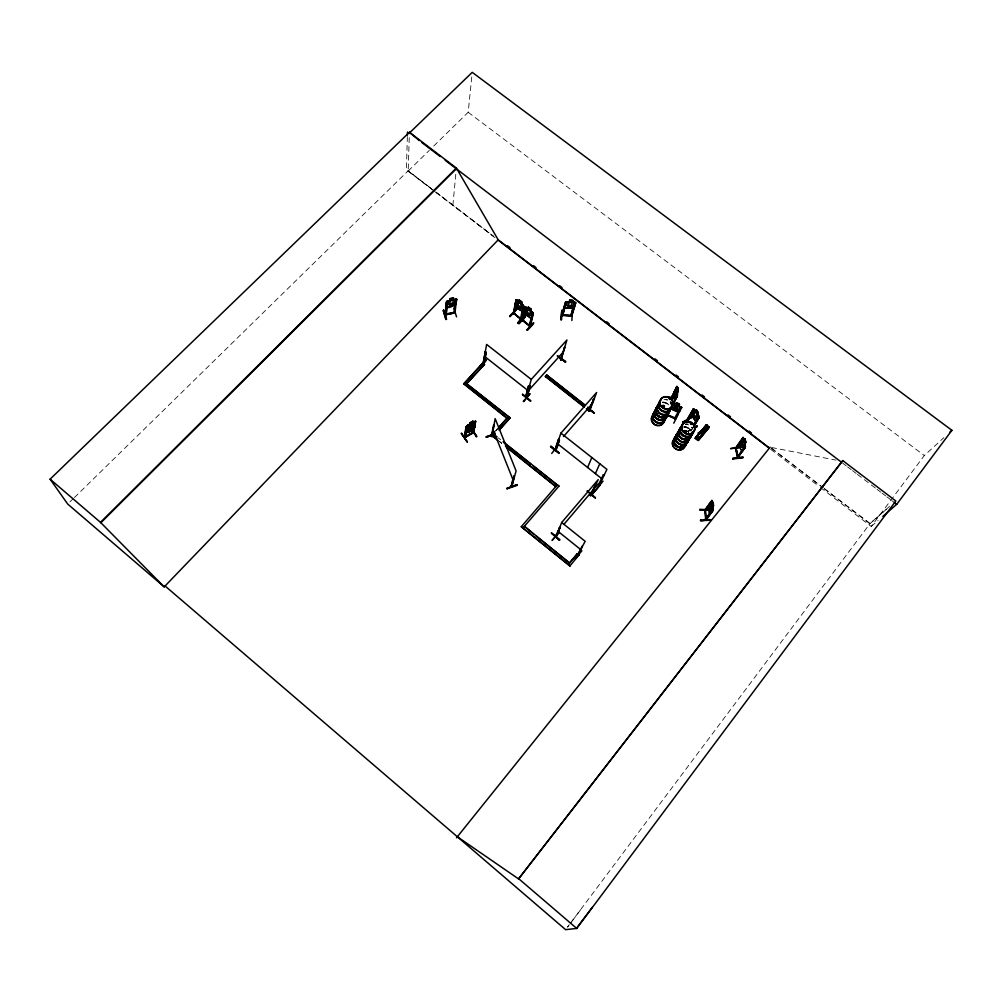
<?xml version="1.0" encoding="UTF-8"?>
<svg xmlns="http://www.w3.org/2000/svg" width="1002" height="1002" viewBox="0 0 1002 1002"><rect width="100%" height="100%" fill="white"/><g stroke="black" fill="none" stroke-linecap="round" stroke-linejoin="round"><path stroke-width="0.75" stroke-dasharray="5 3.75" d="M407.351 136.56L406.374 169.801L435.144 191.745M434.254 191.069L408.177 171.054L409.392 133.028M452.879 205.36L456.148 170.277M433.728 146.029L468.185 112.299L472.067 73.885M692.582 428.58L692.194 427.491L692.82 428.33M691.944 427.629L692.157 427.253M691.205 429.983L688.437 430.873L692.232 428.631M692.745 428.117L691.994 427.716M820.325 487.398L871.226 526.476L924.32 455.534L943.859 437.674M569.349 924.658L567.47 927.163L571.228 922.216M570.276 923.406L869.861 523.77L887.935 507.939M572.167 920.976L580.596 909.816M495.689 430.785L497.668 428.593M495.627 431.11L497.593 428.919M69.965 501.902L73.309 498.62M74.424 497.531L408.19 170.753L434.78 191.157M408.177 171.054L429.294 150.375M889.563 506.398L870.074 523.47L824.408 488.638M871.226 526.476L878.178 520.439M688.437 430.873L692.182 428.843M688.762 431.323L692.42 429.244M685.731 423.959L687.51 424.059M684.053 426.865L685.819 426.977M662.623 402.203L664.376 402.303M771.628 447.518L835.956 460.131M468.185 112.299L924.32 455.534M842.644 463.124L846.327 465.93M847.554 466.869L851.249 469.675M852.477 470.614L856.159 473.432M857.386 474.359L875.823 488.412M877.051 489.352L880.745 492.157M881.973 493.097L885.655 495.902M886.895 496.842L890.578 499.647M891.805 500.587L894.26 502.465M436.384 192.685L493.26 236.071L435.983 192.083M771.34 448.157L823.181 487.698M771.327 448.157L823.055 487.861M824.295 488.801L869.861 523.77M435.494 192.021L495.088 237.762M770.676 449.284L819.085 486.446M498.27 437.861L500.674 439.778M499.372 441.243L501.777 443.16M499.297 441.556L501.701 443.473M667.582 403.743L668.835 404.971M689.05 428.418L691.217 431.161A6.839 6.212 27.6 0 0 684.065 426.877M687.51 431.06L688.762 432.3A6.726 6.112 27.7 0 0 687.447 431.123A6.726 6.1 27.7 0 1 688.637 432.438M687.435 431.173L688.7 432.413M670.413 401.94L671.315 403.43A6.839 6.175 25.1 0 0 670.401 401.952A6.738 6.1 25.1 0 1 671.315 403.28M671.152 401.677L671.265 404.683M671.002 401.965L671.115 404.958M662.547 402.366A6.789 6.15 25.1 0 1 668.747 405.134M662.735 402.14A6.688 6.062 25.1 0 1 668.835 404.858M664.025 399.61A6.726 6.075 25.1 0 1 667.407 400.236M670.15 402.341A6.726 6.075 25.1 0 1 671.027 403.793M665.929 399.284A6.839 6.175 25.1 0 1 667.62 399.811M662.472 402.641A6.688 6.05 25.1 0 1 668.572 405.372M683.978 427.027A6.839 6.2 27.6 0 1 690.215 429.82M684.178 426.814A6.738 6.112 27.6 0 1 691.205 431.023M687.297 424.485A6.764 6.137 27.6 0 0 685.568 424.385A6.789 6.15 27.6 0 1 688.988 424.998M683.903 427.303A6.726 6.1 27.6 0 1 690.027 430.046M685.656 424.109A6.876 6.237 27.6 0 1 687.41 424.222M692.632 428.605A6.764 6.137 27.6 0 0 691.743 427.14A6.789 6.15 27.6 0 1 692.645 428.605"/><path stroke-width="1.5" d="M574.472 303.619L575.411 303.355L574.472 303.619L570.94 315.643M575.411 303.355L571.616 316.156L575.812 302.729L572.43 302.003M570.814 316.006L571.754 315.204M572.455 311.321L571.879 320.502M572.956 308.441L565.015 307.814L572.956 308.441L574.572 306.888L572.893 308.391M573.019 300.487L569.599 300.162L573.019 300.487L572.43 302.103L573.983 302.729L573.131 305.635L571.065 306.75L567.909 306.537L566.568 305.197L567.395 302.291L569.249 301.89L566.819 301.665M574.76 302.203L575.799 302.829M697.066 438.625L697.668 437.962M565.579 302.053L574.697 302.253M562.711 314.603L562.573 315.555L566.193 302.729M569.149 301.727L569.7 300.212M561.007 319.826L561.809 310.37L561.07 319.801M562.786 315.154L561.784 314.641M700.523 520.714L711.169 520.113C709.917 518.284 699.208 522.192 700.611 519.988M711.057 520.351L700.473 520.151M407.401 135.057L407.488 132.039M745.3 447.155L737.585 457.839L745.338 447.243L742.958 437.448L743.622 438.112M419.262 140.556L409.417 132.277L456.361 168.048L498.207 239.841L769.448 448.032M697.141 438.676L697.555 438.262M709.378 505.384L705.27 511.095L704.832 509.955M705.546 509.855L705.571 520.076L712.685 510.707L712.685 506.799M705.37 510.882L705.471 509.78M704.782 510.882L711.783 501.075L705.195 509.968L705.934 520.188L712.547 511.27L712.096 510.319L705.395 519.261L705.571 520.188M697.066 420.903L695.626 421.116L691.167 414.59L691.418 412.361M443.661 310.232L446.516 319.099L445.94 319.475L443.222 310.37L445.953 319.45M455.409 300.074L456.424 300.187L455.509 300.4L454.144 313.037L445.978 313.914L446.09 314.866L447.305 301.89L446.378 302.09L445.063 314.653L455.083 312.812L445.151 314.966L446.742 301.439L456.649 299.197L453.255 299.46L453.543 297.807L450.199 298.546L450.061 300.237L448.445 301.164L448.157 304.094L449.685 304.971L452.779 304.282L454.582 302.654L454.895 299.723L453.292 299.573M446.366 305.71L446.779 301.539M446.303 314.277L446.892 306.073M511.045 485.644C512.235 488.638 510.995 483.252 511.571 486.371M491.143 435.782L492.007 436.546L495.163 418.598L516.093 470.94L511.884 486.033M491.519 436.171L491.281 435.281M491.944 436.446L491.619 435.169L491.681 436.434M456.549 316.845L453.768 307.99M670.852 398.834L671.064 397.506M671.064 397.606L671.453 398.583L671.478 397.543M455.021 312.749L456.536 299.247M456.098 303.531L456.649 299.197M712.885 509.104L712.685 510.707M677.264 395.903L677.189 386.772L677.365 389.127L678.091 387.749M674.346 392.296C675.949 385.419 673.194 398.608 674.596 399.76L677.377 395.903L677.991 387.586L678.241 390.818L675.849 396.729L675.11 393.222L676.575 387.035L677.252 389.127L678.116 387.599M463.801 383.578L507.162 418.31L463.751 383.929L482.964 362.899L484.467 364.49L466.631 383.753L484.53 364.127M706.147 518.76L705.408 519.149L705.984 519.975M465.066 382.513L510.118 417.796L499.196 430.184M705.07 509.742L705.972 520.051M465.429 436.396C464.252 440.392 469.713 424.172 466.105 426.814L464.352 437.323L473.37 432.413L475.211 421.867L474.372 422.33L475.211 421.867M466.105 426.814L464.602 437.649L473.645 432.751L475.549 421.379M466.218 428.931L467.546 427.065L474.572 423.069L475.336 423.971L474.735 427.466L465.667 432.413L466.481 426.288L467.571 425.311M465.767 432.338L466.318 428.894M465.391 437.223L466.945 426.351M464.502 436.897L465.178 436.409M469.925 422.819L469.675 424.259L469.838 422.831L472.957 421.266M471.416 430.86L468.41 432.501L468.66 431.023L467.22 431.424L467.608 429.006L469.299 427.14L473.483 425.812L473.057 428.242L471.479 429.495M479.858 367.133L486.458 359.918L479.883 366.882M603.354 474.773L604.131 475.386L603.354 474.773L598.632 484.505L599.797 484.968L598.745 484.267M472.794 421.266L472.568 422.593L474.71 421.516M471.328 430.873L471.629 429.57M471.266 427.917L476.852 436.546L471.629 429.219L474.084 422.305L472.631 422.694L472.894 421.166M463.751 383.929L482.964 362.899M484.091 364.027L486.108 352.341L485.356 351.752L483.052 363.651L484.179 364.089M486.108 352.341L483.866 364.277L483.127 363.713L486.609 344.412L531.26 379.407L526.225 397.694L527.528 396.742M473.595 426.839L472.656 433.202L473.533 431.975M472.656 433.202L473.783 427.14M474.635 427.503L475.649 421.316L474.597 421.491M486.458 359.918L479.795 367.033M555.045 449.547L555.91 449.046L554.92 449.334M476.338 436.822L471.692 429.194L470.464 428.756L467.696 431.348L469.863 428.806L468.097 428.368L470.514 428.205L473.357 425.499L471.103 428.142L472.794 428.518L471.792 429.069M671.302 398.783L671.478 397.719M671.49 398.458L674.822 392.032M528.693 385.783L525.624 397.293L528.467 386.046L529.745 386.597L530.346 385.92L529.219 386.634L528.467 386.046M526.764 397.143L526.063 396.529M516.105 309.43L509.63 316.381L516.569 309.518M492.057 435.244L486.371 437.123M529.782 325.249C532.012 326.877 527.628 324.686 530.146 326.527M513.287 312.925L521.153 319.124L514.364 313.501L513.287 313.576L516.068 300.036L517.032 300.124L524.008 306.299L521.153 319.563M521.478 318.874L520.364 318.423L521.065 319.575L513.362 313.037M522.142 320.389L523.269 320.778L522.255 319.889M484.242 363.676L483.59 363.037L484.004 364.052M515.228 304.357L516.068 300.036M516.155 300.124L513.613 313.225M520.263 318.924L520.789 318.273M563.976 524.309L598.482 483.665L600.11 484.955L591.393 495.226L589.752 493.923L591.268 495.502C592.696 492.057 587.36 500.599 592.32 491.08M510.068 316.72L516.581 309.53M518.848 301.539L519.174 299.961L521.854 302.04L521.453 303.681M519.261 300.086L518.861 301.74L517.408 301.226L516.807 304.145L517.884 306.412L520.351 308.328L521.954 308.115L522.581 305.222L521.353 303.669L521.754 302.015L519.111 300.036M491.23 435.87L493.786 425.174L491.969 436.584M586.433 408.891L588.85 410.782L589.902 410.244L596.628 392.483L560.92 433.152L555.008 450.023M589.464 410.757L589.815 409.417M493.272 436.759L495.314 434.254M732.838 458.503L743.058 457.062L743.021 457.789L732.913 458.954M732.938 458.365L732.913 459.029M525.424 316.645L519.036 323.696L518.147 322.732M494.587 435.306L497.067 436.897M523.006 310.382L523.908 306.249M554.995 449.197L556.21 449.948L555.847 450.624L559.492 440.141C557.187 439.427 560.494 437.724 558.49 439.803L559.266 440.404L555.697 450.624M526.225 307.301L525.148 307.201L522.255 320.54L525.311 307.213L528.104 308.754M525.01 312.474L523.182 320.715L522.48 319.651M524.56 315.943C510.769 332.226 521.478 315.818 525.499 316.457M561.571 359.23L560.556 359.756L564.715 347.318L560.957 359.893L561.258 358.954M742.945 457.363L732.788 458.478M528.367 307.075L528.029 308.829L526.576 308.315L525.925 311.209L526.977 313.463L529.469 315.38L531.085 315.192L531.749 312.323L530.521 310.77L531.06 309.155L528.367 307.075L528.016 308.629M530.96 309.142L530.697 310.708M527.027 329.908C535.231 319.788 536.483 321.216 527.478 330.247L527.127 329.696M529.357 326.051L532.212 313.626L533.164 313.952L532.438 313.388M531.799 316.118L529.67 325.7M533.164 313.275L530.058 326.464L522.242 320.402M522.33 320.001L530.283 326.226L533.252 313.325L532.388 312.073M522.593 394.262L530.672 400.913M523.282 401.339L529.92 393.824M454.169 312.499L454.971 311.985M445.101 314.202L446.103 313.977M526.852 397.781L530.045 385.695M527.014 396.817L530.346 385.92M700.724 431.637L702.151 432.864M684.529 431.085L684.729 432M685.606 432.05L685.794 431.198M684.203 431.536L685.543 432.451L685.644 430.873M686.094 431.95L685.731 430.785M691.53 424.46L691.017 423.621M690.954 424.122L691.881 423.696M691.969 424.247L691.142 424.021M738.073 457.814L735.944 448.245M737.697 456.549L737.773 457.338M684.178 431.837L684.779 430.609M743.071 437.436L735.443 448.094M735.693 447.944L736.044 449.009L741.317 441.506M511.433 486.609C517.195 467.596 512.047 480.008 511.483 485.181M511.847 486.358L514.064 476.05M669.824 399.535L669.248 398.821L670.075 398.683M670.087 399.547L670.163 398.771L669.837 399.347M662.547 406.06L663.574 407.363M663.199 405.722L663.023 406.962L664.063 406.825M664.389 406.637L664.05 407.313M566.18 303.055L565.253 302.667L561.759 315.492L565.679 302.078M562.573 315.505L565.804 304.107M584.016 407L545.389 376.376L584.128 406.662M561.621 319.613L561.784 310.37M578.58 554.795C575.737 556.423 583.953 544.9 581.974 546.478M578.016 554.407L578.53 554.757L582.212 546.19M585.381 405.246L546.654 374.986L576.789 398.959M516.719 484.755L516.869 485.482L506.849 488.888C512.097 485.569 527.728 481.386 506.636 488.35L506.674 488.412M739.952 443.059C741.392 436.271 738.299 452.666 742.945 450.562M570.702 316.006L572.843 308.804M560.832 359.968L566.932 339.979L531.26 379.407M687.096 419.813L687.798 420.802M521.265 526.726L569.913 565.93L521.265 526.726L557.3 484.843L558.928 486.145L503.092 441.694M522.906 528.041L558.928 486.145M550.925 446.216L559.103 453.017L550.875 446.291M551.714 453.468L557.876 445.639M710.355 513.663L709.454 513.588L708.865 505.622L711.908 500.574M709.003 505.659L709.591 503.467M558.427 439.314L554.945 450.048M555.358 449.735L555.822 450.261M558.84 440.241L555.797 449.147L555.496 448.445M589.427 410.732C587.197 410.332 595.902 396.842 593.146 399.735M593.735 399.059L589.251 410.845L590.103 409.643M588.963 410.632L589.602 409.881L594.061 412.862L588.161 408.302M551.363 533.114L559.517 540.316L551.426 532.939L559.943 539.715M559.129 527.678L559.592 528.505L560.043 527.177L555.471 536.371L556.348 535.181M556.01 536.847L559.467 528.568M556.16 535.306L556.661 535.519M591.005 494.474L598.244 479.582L561.684 522.505L556.035 537.135L555.647 535.832M556.047 536.283L555.935 537.172L559.83 528.229M587.61 467.496L591.831 457.513M675.836 418.26C674.885 416.657 673.707 419.287 675.498 418.949M677.978 414.628L673.795 423.182M667.182 414.452L666.856 415.141L675.398 418.911L681.786 407.551L673.407 403.23M666.956 415.179L667.132 414.314M677.039 408.691L678.404 406.186L675.398 404.846L674.07 407.338L677.051 408.678M670.476 408.716L678.003 411.935M678.417 411.835L675.072 404.094M681.786 407.551L680.834 406.599M577.841 554.757L585.181 541.318L561.684 522.505M675.561 404.307C675.836 400.124 683.94 407.526 676.275 402.954M587.097 491.168L595.438 497.919L587.335 490.88M595.376 473.633L599.76 463.763M701.137 435.745L698.657 438.801L696.803 437.36L698.407 433.803A2.367 0.989 39 0 1 699.609 432.764L700.26 431.737M593.497 488.513L595.564 485.456L594.662 485.932M595.263 485.218L590.641 495.589L591.005 494.575M596.578 489.026L603.054 481.123M599.647 484.83L599.121 483.878L598.783 484.68M599.359 485.143L606.911 469.399L560.92 433.152M600.11 484.955L591.268 495.502M577.215 553.881L578.88 555.208L577.215 553.881L568.247 564.589L577.34 553.63M575.223 558.828L581.886 550.762M590.403 495.226L591.218 494.161M670.776 398.758L676.939 387.048M555.571 536.17L556.148 535.569M667.157 414.803L671.803 405.797M672.605 403.856L677.377 395.903M672.643 404.733L677.365 395.815L672.993 404.745M589.026 410.544L586.558 408.565M522.556 394.475L530.421 401.188M678.692 405.647L679.419 404.294L678.642 405.735L680.007 406.9L678.655 409.392L676.475 409.73L673.494 408.403L672.467 406.624L673.795 404.132L675.649 404.395M675.26 418.949L675.686 418.084M560.531 359.655L561.383 358.541M527.591 396.667L526.701 396.955M682.688 422.356L691.267 417.621L682.8 422.118M696.465 409.993L695.689 411.334L693.346 408.879L686.833 420.063L687.472 421.015L687.347 419.525M693.497 408.929L686.909 420.264L687.41 420.915L693.021 411.509M550.499 446.842L558.828 453.342M687.41 420.915L693.785 410.194L693.259 409.405L693.484 410.357M691.393 417.408L682.663 422.243M697.58 414.039L698.356 412.711L696.415 409.856L695.651 411.183M687.034 419.813L687.572 420.539M696.327 409.906L698.256 412.761L697.392 414.039L698.106 415.905L696.666 418.348L695.087 417.972L693.296 415.329L692.946 412.874L694.373 410.407L695.588 411.384M693.547 425.111L698.169 417.27L699.008 417.897L698.469 417.108M693.847 424.948L696.152 421.028M694.06 425.888L699.171 417.27M693.584 427.015L699.246 417.358L697.492 413.989M491.293 435.419L492.032 436.07M695.225 438.15L706.485 424.861L695.413 438.2L698.381 440.567L709.353 427.203L706.548 424.76L695.2 438.137L698.231 440.304L709.316 426.902L697.981 440.279M702.815 430.747L702.69 431.536M704.005 431.774L704.03 430.822L702.916 430.697M703.504 428.443L706.335 430.497M705.37 426.201L708.201 428.255M684.642 431.774L685.882 431.173M691.242 423.646L691.956 423.821M695.526 438.375L706.548 424.76M561.659 315.079L571.729 315.755M466.155 428.843L467.483 426.977M474.998 424.998L473.758 426.802L466.719 430.672L465.98 429.896M740.804 447.255L730.708 448.483M743.096 437.561L735.894 448.257M735.693 449.184L743.083 438.989L742.883 438.099L742.732 439.039M735.668 449.084L736.044 447.694L735.606 449.134M745.037 438.989L744.035 440.417L743.359 439.202L741.705 441.544L742.069 447.205L743.146 447.844L745.801 442.27L745.037 438.989L744.148 440.241M745.626 442.208L744.899 443.523M737.409 456.937L744.561 446.992L745.125 447.844L744.924 446.942M710.268 510.005L699.872 509.68M737.798 456.862L742.244 450.662M454.895 305.322C459.166 301.063 449.447 309.743 447.092 306.963L446.253 305.748M704.732 510.168L711.908 500.449L712.447 503.605M704.907 511.095L705.082 510.87M713.186 502.328L713.562 505.76L710.881 510.957L710.092 510.143L710.38 504.369L711.921 502.278L712.334 503.605L713.299 502.328L712.46 503.455M461.609 433.165L467.095 441.844M712.723 506.887L713.562 505.76M409.417 132.277L50.1 479.169L100.501 522.368L164.128 586.834L165.017 585.919L565.604 929.656L576.714 928.416L895.838 501L842.77 460.594L518.548 878.904L457.338 836.758M882.812 516.406L896.727 504.332L951.9 430.321L472.23 72.344L409.392 133.028M705.859 519.049L712.472 510.331M710.343 513.538L712.547 510.607M576.375 928.453L592.195 907.449M518.548 878.904L842.77 460.594M456.511 837.797L770.1 447.218M697.818 436.358L695.764 438.563M700.573 433.102L706.974 425.299M700.724 433.302L707.111 425.499M696.565 438.688C696.327 437.26 698.732 438.788 697.417 439.352M697.718 437.649L697.342 438.763M702.051 433.29L701.488 434.204A2.367 0.989 39 0 1 701.049 435.845M708.452 426.501L697.442 439.853L708.865 426.827M701.287 431.912L706.811 425.261M595.438 497.919L590.955 493.723M591.468 494.625L590.817 495.451M569.913 565.93L579.006 554.958M593.935 413.112L588.374 408.152M563.525 436.521L592.382 403.581M588.85 410.782L590.228 409.029L587.798 407.138M735.43 448.232L737.597 457.764M561.145 359.029L560.556 359.756M529.883 393.974L523.733 401.664M565.003 347.544L564.126 347.982M499.272 429.858L510.118 417.796M563.312 351.978L528.304 390.78L484.567 356.399M491.656 435.269L494.7 431.887M498.658 427.491L508.528 416.531L498.583 427.816M491.719 435.707L494.637 432.2M545.288 376.727L546.654 374.986M532.212 317.521L530.947 318.335L524.722 313.501L524.234 311.346L524.798 313.501L530.947 318.335L532.2 317.371M530.283 326.226L523.332 320.465M520.577 318.699L523.044 306.537L524.008 306.863L523.269 306.299M518.134 322.707L524.547 315.705M530.985 309.23L528.304 307.151M518.598 323.345L525.086 316.394M518.973 323.596L525.524 316.469M533.252 313.325L530.597 310.695M526.2 307.226L532.363 312.123M514.214 313.751L513.588 312.749M523.182 305.021L521.428 303.593M516.957 300.199L518.923 301.652M515.141 304.295L515.792 306.387L521.854 311.284C525.411 310.62 516.13 310.044 515.717 306.387L515.216 304.22M498.207 239.841L164.203 586.884L67.735 504.081L50.1 479.169M571.691 316.106L561.784 315.442M594.061 412.849L588.124 408.328M100.501 522.368L456.361 168.048M100.801 522.806L456.298 168.762M466.644 426.351L469.713 424.147M473.658 428.43L474.735 427.466M949.608 432.426L951.9 430.321M703.867 431.9L704.143 431.248M555.91 536.584L556.348 536.446M662.585 405.873L663.299 405.56M662.836 405.71L662.485 406.524M664.201 407.062L663.562 407.476M469.775 424.247L468.172 425.512L467.771 427.967L471.955 426.639L469.136 428.18L468.736 430.597L471.554 429.056M736.044 449.147L737.823 457.338M694.724 427.34L697.141 425.9L694.561 427.478M697.342 426.589L694.887 427.954L697.104 426.213M699.07 417.333L698.832 415.88M695.651 421.228L691.255 414.54M473.445 432.037L464.74 437.21M466.293 427.115L467.132 426.664M663.662 407.075L664.113 406.336M677.953 412.06L679.819 411.121L677.916 411.96L670.626 408.578M674.647 418.097L675.711 418.573M486.396 437.235L491.869 434.83M491.882 434.868L486.195 436.709M486.346 437.085L494.95 434.192M494.136 426.038L493.435 425.286M473.257 432.413L464.765 437.561M472.794 433.177L472.518 432.526M446.203 314.089L453.956 312.336L454.232 312.975M450.136 300.162L446.629 301.439M447.406 302.203L446.378 302.09M447.18 306.888L454.795 305.184M684.717 430.584L685.756 430.785M685.117 430.785L685.769 431.486M685.543 432.338L684.579 432.163M703.742 431.912L703.116 431.95M663.161 405.948L663.913 406.173L663.537 405.56M599.434 485.181L598.72 484.567M526.3 397.731L525.612 397.143M522.618 319.651L522.956 320.953L525.699 308.591L524.96 308.027L525.925 308.353M514.164 313.613L516.556 301.514L515.83 300.951L516.782 301.264M466.644 432.125L465.667 432.413M745.801 442.27L744.924 439.001M745.388 445.639L745.338 447.243M730.571 448.683L740.666 447.468M741.718 450.562L742.933 450.449M711.908 500.449L712.284 501.125M711.483 502.015L711.783 501.075M708.865 505.622L709.566 513.588L710.468 513.55M699.747 509.918L710.243 509.467M699.722 509.342L710.405 509.818M712.547 511.27L712.096 510.319M674.596 399.76L674.308 392.258M677.302 396.642L676.901 395.74M665.892 397.168L674.697 397.543M668.848 397.644L674.822 397.832M668.835 397.807L674.734 397.932M685.293 430.71L684.541 431.724M562.873 314.841L570.802 315.367M517.057 300.212L515.992 300.112L516.982 300.287M687.485 419.575L687.372 420.99M666.931 414.753L675.473 418.573M697.405 439.815L708.727 426.639L697.63 439.903M455.509 299.072L456.561 299.347M658.114 406.06A6.676 6.05 25.2 0 0 658.94 416.331A6.676 6.05 25.2 0 0 668.685 412.386A6.651 6.025 25.2 0 1 659.754 416.644A6.626 5.999 25.2 0 1 656.986 407.075L656.836 407.175M678.154 431.674L678.216 431.699A6.726 6.112 27.7 0 0 681.097 441.431A6.726 6.1 27.7 0 0 690.015 437.135M680.483 407.601L681.235 408.302L680.345 407.902L674.446 418.535L675.736 418.222M667.232 414.603L674.709 417.909M693.346 408.879L694.336 409.342M701.124 431.962L701.964 432.764M421.729 142.434L440.241 156.537M445.189 160.295L841.404 462.185M894.26 502.465L896.727 504.332M507.576 245.766L510.043 247.669M533.578 265.718L536.057 267.622M559.579 285.683L562.059 287.574M606.636 321.792L609.116 323.684M654.932 358.841L657.412 360.745M675.987 374.998L678.467 376.902M701.989 394.951L704.469 396.855M727.991 414.916L730.471 416.807M749.045 431.06L751.525 432.964M497.568 239.666L769.436 448.332M558.828 356.449L565.817 361.785L557.337 355.948M558.59 356.574L565.466 362.185L557.4 355.835M485.118 352.015L485.87 352.591M522.518 394.462L530.747 400.838M579.206 400.85L585.256 405.585M482.901 363.25L484.467 364.49M557.337 443.585L602.377 479.156M466.268 383.465L510.043 418.122M504.219 442.972L530.709 464.051M533.114 465.968L555.985 484.179M491.744 435.169L496.954 439.327M505.396 446.04L555.897 486.634L506.524 447.318M491.681 435.494L498.094 440.604M558.001 531.336L580.997 549.785M533.778 534.191L524.322 526.238L569.562 563.024L536.158 536.12M518.773 878.779L576.714 928.416M664.013 405.785L664.439 406.699M466.018 429.733L466.794 430.584M527.115 329.921L533.54 322.907M673.582 439.79L673.594 439.815A6.626 6.025 27.8 0 0 676.425 449.422A6.626 6.025 27.8 0 0 685.268 445.063M474.547 423.257L475.236 424.034M694.236 409.392L698.682 415.943M687.923 420.577L689.414 422.781M446.341 305.61L447.13 307.063M475.649 421.316L467.533 425.286M475.036 424.848L473.771 426.714M677.277 386.872L676.889 386.246L671.277 398.107M678.103 431.724L678.166 431.787A6.726 6.1 27.7 0 0 681.034 441.556A6.726 6.112 27.7 0 0 690.077 437.022M513.713 476.175L514.076 477.052M492.909 429.332L513.375 480.735M564.527 306.211L565.015 307.915M450.199 298.546L450.036 300.137M443.673 310.069L446.491 319.35M736.219 448.883L737.96 456.499M712.146 501.213L712.735 509.091M677.878 388.513L677.715 390.905L677.64 388.976M669.925 408.39A6.701 6.062 25.1 0 1 661.771 414.653A6.701 6.062 25.1 0 1 658.139 404.72M670.1 408.202A6.789 6.15 25.1 0 1 661.834 414.565A6.789 6.15 25.1 0 1 658.151 404.482M668.572 412.611A6.676 6.05 25.2 0 1 658.828 416.544A6.651 6.025 25.2 0 1 657.938 406.449A6.638 6.012 25.2 0 0 658.765 416.669A6.651 6.025 25.2 0 0 668.472 412.749A6.638 6.012 25.2 0 1 658.765 416.669A6.676 6.05 25.2 0 1 658.001 406.286M662.836 405.372A6.676 6.05 25.2 0 1 664.489 405.885M656.974 407.062A6.651 6.025 25.2 0 0 659.754 416.644A6.626 5.999 25.2 0 0 668.672 412.31M671.716 406.837A6.826 6.175 25.1 0 1 661.758 410.858A6.826 6.175 25.1 0 1 660.907 400.374M670.213 409.492A6.701 6.075 25.1 0 1 661.207 413.851A6.701 6.075 25.1 0 1 658.389 404.207M671.54 407A6.738 6.087 25.1 0 1 662.497 411.371A6.738 6.087 25.1 0 1 659.667 401.689M671.803 406.486A6.738 6.1 25.1 0 1 662.748 410.87A6.738 6.1 25.1 0 1 659.917 401.176M665.503 418.36A6.588 5.987 25.3 0 1 655.872 422.268A6.588 5.987 25.3 0 1 655.07 412.11M665.679 418.21A6.688 6.075 25.3 0 1 655.922 422.168A6.688 6.075 25.3 0 1 655.095 411.872M664.238 420.777A6.576 5.974 25.3 0 1 654.632 424.673A6.576 5.974 25.3 0 1 653.83 414.54M664.301 420.602A6.551 5.949 25.3 0 1 654.732 424.485A6.551 5.949 25.3 0 1 653.93 414.39M667.219 415.304A6.726 6.1 25.2 0 1 657.412 419.274A6.726 6.1 25.2 0 1 656.586 408.929M665.766 417.872A6.601 5.987 25.2 0 1 656.886 422.18A6.601 5.987 25.2 0 1 654.131 412.674M667.044 415.454A6.626 6.012 25.2 0 1 658.139 419.775A6.626 6.012 25.2 0 1 655.358 410.231M665.766 418.059A6.688 6.075 25.3 0 1 656.773 422.418A6.688 6.075 25.3 0 1 653.968 412.786M667.307 415.154A6.726 6.1 25.2 0 1 657.487 419.124A6.726 6.1 25.2 0 1 656.661 408.778M667.307 414.966A6.638 6.025 25.2 0 1 658.389 419.287A6.638 6.025 25.2 0 1 655.609 409.73M691.443 434.73A6.751 6.112 27.6 0 1 683.264 439.465A6.751 6.112 27.6 0 1 678.717 430.76M679.556 429.407A6.751 6.112 27.6 0 1 680.759 428.33M691.63 434.58A6.839 6.2 27.6 0 1 681.711 438.651A6.839 6.2 27.6 0 1 680.796 428.092M693.346 431.699A6.876 6.237 27.6 0 1 683.377 435.782A6.876 6.237 27.6 0 1 682.45 425.174M691.731 434.242A6.751 6.125 27.6 0 1 681.936 438.262A6.751 6.125 27.6 0 1 681.034 427.841M691.718 434.43A6.839 6.212 27.6 0 1 681.786 438.5A6.839 6.212 27.6 0 1 680.884 427.942M693.447 431.361A6.789 6.15 27.5 0 1 683.602 435.394A6.789 6.15 27.5 0 1 682.7 424.923M686.821 442.608A6.738 6.125 27.8 0 1 677.051 446.629A6.638 6.037 27.8 0 1 676.137 436.446A6.626 6.025 27.8 0 0 677.001 446.704A6.638 6.037 27.8 0 0 686.646 442.746A6.626 6.025 27.8 0 1 677.001 446.704A6.738 6.125 27.8 0 1 676.162 436.208M685.343 444.901A6.601 5.999 27.8 0 1 676.525 449.247A6.601 5.999 27.8 0 1 673.72 439.69M689.839 437.373A6.701 6.075 27.7 0 1 680.909 441.757A6.701 6.075 27.7 0 1 678.053 432.087M688.499 439.815A6.776 6.15 27.7 0 1 678.667 443.861A6.776 6.15 27.7 0 1 677.778 433.39M686.909 442.283A6.626 6.025 27.8 0 1 677.277 446.241A6.651 6.05 27.8 0 1 676.4 435.97A6.626 6.025 27.8 0 0 677.277 446.241A6.651 6.05 27.8 0 0 686.921 442.283M688.311 439.966A6.676 6.062 27.7 0 1 678.617 443.949A6.676 6.062 27.7 0 1 677.74 433.628M688.587 439.678A6.776 6.15 27.7 0 1 678.755 443.711A6.776 6.15 27.7 0 1 677.853 433.24M688.587 439.49A6.688 6.075 27.7 0 1 678.893 443.485A6.688 6.075 27.7 0 1 678.003 433.152M450.111 300.788L449.81 303.719L452.917 303.03L453.23 300.099L450.111 300.788M450.862 298.821L452.866 298.371L450.862 298.821M469.7 424.685L469.299 427.14L472.142 425.587L472.556 423.132L469.7 424.685M469.061 431.399L470.865 430.409L469.061 431.399M470.464 422.857L472.305 421.867L470.464 422.857M518.748 302.253L518.134 305.172L520.614 307.088L521.24 304.182L518.748 302.253M519.575 300.763L521.078 302.541L519.575 300.763M527.916 309.355L527.265 312.236L529.745 314.165L530.409 311.284L527.916 309.355M528.768 307.877L530.258 309.643L528.768 307.877M569.098 302.404L568.259 305.309L571.428 305.522L572.28 302.617L569.098 302.404M570.188 300.625L572.242 300.763L570.188 300.625M559.103 532.475L552.077 540.429L559.091 532.475M677.014 389.578L675.674 392.133L675.786 395.126L677.127 392.584L677.014 389.578M676.776 403.518L678.479 404.833L676.776 403.518M695.338 411.822L693.91 414.289L695.701 416.932L697.141 414.477L695.338 411.822M696.553 410.745L697.455 412.899L696.553 410.745M696.841 436.358L699.358 438.939L696.841 436.358M701.438 430.898L704.168 433.14L701.438 430.898M702.565 429.545L705.283 431.787L702.565 429.545M704.682 427.015L707.399 429.244L704.682 427.015M743.734 440.83L742.081 443.172L742.77 446.216L744.436 443.886L743.734 440.83M744.899 439.903L745.05 442.295L744.899 439.903M712.046 503.981L710.518 506.073L710.756 509.254L712.297 507.175L712.046 503.981M713.061 503.242L712.948 505.672L713.061 503.242M467.157 441.782L461.221 433.378L467.22 441.807M660.356 404.871A6.789 6.125 25 0 0 671.828 406.962A6.789 6.125 25 0 0 667.257 396.717A6.789 6.125 25 0 0 660.356 404.871M660.293 405.008A6.751 6.1 25 0 0 671.728 407.1A6.751 6.1 25 0 0 667.182 396.892A6.751 6.1 25 0 0 660.293 405.008M682.111 429.77A6.839 6.187 27.5 0 0 693.647 431.875A6.839 6.187 27.5 0 0 689 421.504A6.839 6.187 27.5 0 0 682.111 429.77M681.999 430.008A6.801 6.162 27.5 0 0 693.484 432.1A6.801 6.162 27.5 0 0 688.862 421.779A6.801 6.162 27.5 0 0 681.999 430.008A6.776 6.137 27.5 0 0 693.459 432.087A6.776 6.137 27.5 0 0 688.85 421.804A6.776 6.137 27.5 0 0 682.024 429.996M683.326 435.87A6.764 6.137 27.6 0 0 692.733 433.403A6.789 6.15 27.6 0 1 683.326 435.883A6.789 6.15 27.6 0 1 681.21 426.501A6.764 6.137 27.6 0 0 683.326 435.87"/></g></svg>
